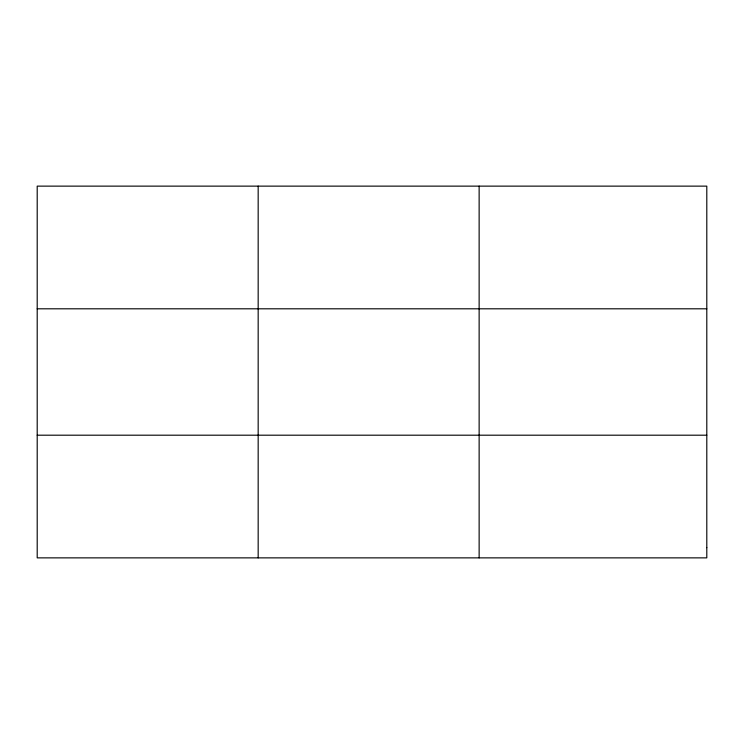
<?xml version="1.0" encoding="UTF-8"?>
<svg xmlns="http://www.w3.org/2000/svg" width="744" height="744" viewBox="0 0 744 744"><rect width="100%" height="100%" fill="white"/><g stroke="black" fill="none" stroke-linecap="round" stroke-linejoin="round"><path stroke-width="1.12" d="M258.168 186.13L258.168 557.87M479.136 186.13L479.136 557.87M37.2 308.807L706.8 308.807M37.2 435.194L706.8 435.194M706.8 547.649L706.8 557.87L37.2 557.87L37.2 186.13L706.8 186.13L706.8 547.649"/></g></svg>
